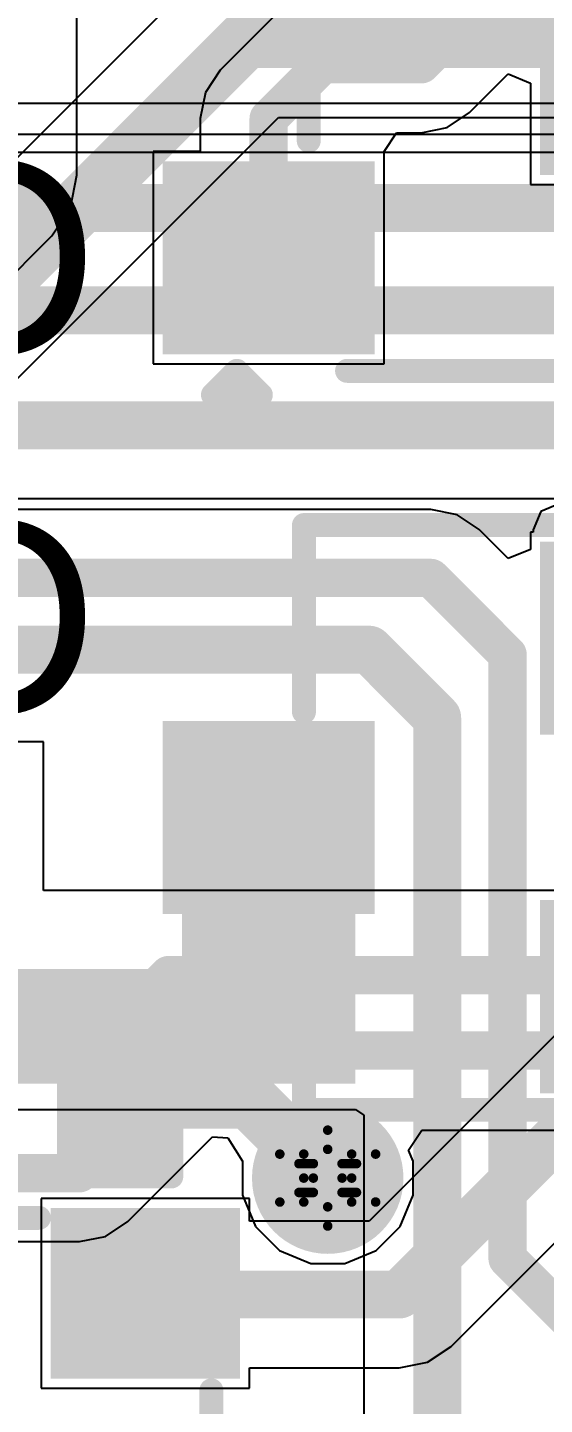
# Model space of a CAD drawing. Header units: inches. Extents: x -2.7 to 10.9, y -2.9 to 7.4.
# Drawn here: x -0.1003 to 0.0076, y 0.1018 to 0.389 of the extents above; entities that cross this region are included whole.
import ezdxf

# ---------------------------------------------------------------- set-up
doc = ezdxf.new("R2010")
doc.units = ezdxf.units.IN
doc.header["$MEASUREMENT"] = 0
for name, color, linetype in [('Board Outline', 216, 'Continuous'), ('Bottom Layer', 5, 'Continuous'), ('Bottom Overlay', 54, 'Continuous'), ('Bottom Paste', 16, 'Continuous'), ('Bottom Solder', 6, 'Continuous'), ('Drill Drawing', 1, 'Continuous'), ('Layer 2', 16, 'Continuous'), ('Layer 3', 76, 'Continuous'), ('Top Layer', 1, 'Continuous'), ('Top Overlay', 2, 'Continuous'), ('Top Paste', 8, 'Continuous'), ('Top Solder', 216, 'Continuous'), ('Via Holes', 16, 'Continuous')]:
    doc.layers.add(name, color=color, linetype=linetype)
doc.styles.add('Arial', font='', dxfattribs={"height": 0.2})
doc.styles.get('Arial').set_extended_font_data('Arial')

# ---------------------------------------------------------------- blocks, each defined once
blk = doc.blocks.new('SK6812_EC20_62')
at = {"layer": 'Top Layer'}
for points in [[(-0.04134, 0.0374), (-0.00984, 0.0374), (-0.00984, 0.00984), (-0.04134, 0.00984)], [(0.00984, 0.0374), (0.04134, 0.0374), (0.04134, 0.00984), (0.00984, 0.00984)], [(-0.04134, -0.00984), (-0.00984, -0.00984), (-0.00984, -0.0374), (-0.04134, -0.0374)], [(0.00984, -0.00984), (0.04134, -0.00984), (0.04134, -0.0374), (0.00984, -0.0374)]]:
    blk.add_hatch(color=1, dxfattribs=at).paths.add_polyline_path(points)
at = {"layer": 'Top Paste'}
for points in [[(-0.04134, 0.0374), (-0.00984, 0.0374), (-0.00984, 0.00984), (-0.04134, 0.00984)], [(0.00984, 0.0374), (0.04134, 0.0374), (0.04134, 0.00984), (0.00984, 0.00984)], [(-0.04134, -0.00984), (-0.00984, -0.00984), (-0.00984, -0.0374), (-0.04134, -0.0374)], [(0.00984, -0.00984), (0.04134, -0.00984), (0.04134, -0.0374), (0.00984, -0.0374)]]:
    blk.add_hatch(color=8, dxfattribs=at).paths.add_polyline_path(points)
at = {"layer": 'Top Solder'}
for points in [[(-0.04534, 0.0414), (-0.00584, 0.0414), (-0.00584, 0.00584), (-0.04534, 0.00584)], [(0.00584, 0.0414), (0.04534, 0.0414), (0.04534, 0.00584), (0.00584, 0.00584)], [(-0.04534, -0.00584), (-0.00584, -0.00584), (-0.00584, -0.0414), (-0.04534, -0.0414)], [(0.00584, -0.00584), (0.04534, -0.00584), (0.04534, -0.0414), (0.00584, -0.0414)]]:
    blk.add_hatch(color=216, dxfattribs=at).paths.add_polyline_path(points)
at = {"layer": 'Top Overlay'}
for points in [[(0.003, 0.03937, 0.005, 0.005, 0), (-0.00337, 0.03937, 0.005, 0.005, 0)], [(-0.03937, 0.003, 0.005, 0.005, 0), (-0.03937, -0.00337, 0.005, 0.005, 0)], [(0.03937, 0.003, 0.005, 0.005, 0), (0.03937, -0.00337, 0.005, 0.005, 0)], [(0.053, -0.019, 0.005, 0.005, 0), (0.048, -0.024, 0.005, 0.005, 0)], [(0.053, -0.019, 0.005, 0.005, 0), (0.053, -0.029, 0.005, 0.005, 0)], [(0.053, -0.029, 0.005, 0.005, 0), (0.048, -0.024, 0.005, 0.005, 0)], [(0.003, -0.03937, 0.005, 0.005, 0), (-0.00337, -0.03937, 0.005, 0.005, 0)]]:
    blk.add_lwpolyline(points, format="xyseb", dxfattribs=at)
for points in [[(-0.00462, 0.03937, 0.0025, 0.0025, 1), (-0.00212, 0.03937, 0.0025, 0.0025, 1)], [(0.00175, 0.03937, 0.0025, 0.0025, 1), (0.00425, 0.03937, 0.0025, 0.0025, 1)], [(-0.04062, 0.003, 0.0025, 0.0025, 1), (-0.03812, 0.003, 0.0025, 0.0025, 1)], [(0.03812, 0.003, 0.0025, 0.0025, 1), (0.04062, 0.003, 0.0025, 0.0025, 1)], [(-0.04062, -0.00337, 0.0025, 0.0025, 1), (-0.03812, -0.00337, 0.0025, 0.0025, 1)], [(0.03812, -0.00337, 0.0025, 0.0025, 1), (0.04062, -0.00337, 0.0025, 0.0025, 1)], [(0.05175, -0.019, 0.0025, 0.0025, 1), (0.05425, -0.019, 0.0025, 0.0025, 1)], [(0.05175, -0.019, 0.0025, 0.0025, 1), (0.05425, -0.019, 0.0025, 0.0025, 1)], [(0.04675, -0.024, 0.0025, 0.0025, 1), (0.04925, -0.024, 0.0025, 0.0025, 1)], [(0.04675, -0.024, 0.0025, 0.0025, 1), (0.04925, -0.024, 0.0025, 0.0025, 1)], [(0.05175, -0.029, 0.0025, 0.0025, 1), (0.05425, -0.029, 0.0025, 0.0025, 1)], [(0.05175, -0.029, 0.0025, 0.0025, 1), (0.05425, -0.029, 0.0025, 0.0025, 1)], [(-0.00462, -0.03937, 0.0025, 0.0025, 1), (-0.00212, -0.03937, 0.0025, 0.0025, 1)], [(0.00175, -0.03937, 0.0025, 0.0025, 1), (0.00425, -0.03937, 0.0025, 0.0025, 1)]]:
    blk.add_lwpolyline(points, format="xyseb", close=True, dxfattribs=at)
blk = doc.blocks.new('C___0402_102')
at = {"layer": 'Top Layer'}
for points in [[(-0.0275, -0.0125), (-0.0275, 0.0125), (-0.0095, 0.0125), (-0.0095, -0.0125)], [(0.0095, -0.0125), (0.0095, 0.0125), (0.0275, 0.0125), (0.0275, -0.0125)]]:
    blk.add_hatch(color=1, dxfattribs=at).paths.add_polyline_path(points)
at = {"layer": 'Top Paste'}
for points in [[(-0.0275, -0.0125), (-0.0275, 0.0125), (-0.0095, 0.0125), (-0.0095, -0.0125)], [(0.0095, -0.0125), (0.0095, 0.0125), (0.0275, 0.0125), (0.0275, -0.0125)]]:
    blk.add_hatch(color=8, dxfattribs=at).paths.add_polyline_path(points)
at = {"layer": 'Top Solder'}
for points in [[(-0.02986, -0.01486), (-0.02986, 0.01486), (-0.00714, 0.01486), (-0.00714, -0.01486)], [(0.00714, -0.01486), (0.00714, 0.01486), (0.02986, 0.01486), (0.02986, -0.01486)]]:
    blk.add_hatch(color=216, dxfattribs=at).paths.add_polyline_path(points)
at = {"layer": 'Top Overlay'}
for points in [[(-0.031, 0.016, 0.005, 0.005, 0), (-0.011, 0.016, 0.005, 0.005, 0)], [(-0.031, -0.016, 0.005, 0.005, 0), (-0.031, 0.016, 0.005, 0.005, 0)], [(0.011, 0.016, 0.005, 0.005, 0), (0.031, 0.016, 0.005, 0.005, 0)], [(0.031, -0.016, 0.005, 0.005, 0), (0.031, 0.016, 0.005, 0.005, 0)], [(-0.031, -0.016, 0.005, 0.005, 0), (-0.011, -0.016, 0.005, 0.005, 0)], [(0.011, -0.016, 0.005, 0.005, 0), (0.031, -0.016, 0.005, 0.005, 0)]]:
    blk.add_lwpolyline(points, format="xyseb", dxfattribs=at)
for points in [[(-0.03225, 0.016, 0.0025, 0.0025, 1), (-0.02975, 0.016, 0.0025, 0.0025, 1)], [(-0.03225, 0.016, 0.0025, 0.0025, 1), (-0.02975, 0.016, 0.0025, 0.0025, 1)], [(-0.01225, 0.016, 0.0025, 0.0025, 1), (-0.00975, 0.016, 0.0025, 0.0025, 1)], [(0.00975, 0.016, 0.0025, 0.0025, 1), (0.01225, 0.016, 0.0025, 0.0025, 1)], [(0.02975, 0.016, 0.0025, 0.0025, 1), (0.03225, 0.016, 0.0025, 0.0025, 1)], [(0.02975, 0.016, 0.0025, 0.0025, 1), (0.03225, 0.016, 0.0025, 0.0025, 1)], [(-0.03225, -0.016, 0.0025, 0.0025, 1), (-0.02975, -0.016, 0.0025, 0.0025, 1)], [(-0.03225, -0.016, 0.0025, 0.0025, 1), (-0.02975, -0.016, 0.0025, 0.0025, 1)], [(-0.01225, -0.016, 0.0025, 0.0025, 1), (-0.00975, -0.016, 0.0025, 0.0025, 1)], [(0.00975, -0.016, 0.0025, 0.0025, 1), (0.01225, -0.016, 0.0025, 0.0025, 1)], [(0.02975, -0.016, 0.0025, 0.0025, 1), (0.03225, -0.016, 0.0025, 0.0025, 1)], [(0.02975, -0.016, 0.0025, 0.0025, 1), (0.03225, -0.016, 0.0025, 0.0025, 1)]]:
    blk.add_lwpolyline(points, format="xyseb", close=True, dxfattribs=at)
blk = doc.blocks.new('SOT_23_B_214')
at = {"layer": 'Bottom Layer'}
for points in [[(-0.05354, 0.05748), (-0.02126, 0.05748), (-0.02126, 0.02126), (-0.05354, 0.02126)], [(0.02126, 0.05748), (0.05354, 0.05748), (0.05354, 0.02126), (0.02126, 0.02126)], [(-0.01614, -0.02126), (0.01614, -0.02126), (0.01614, -0.05748), (-0.01614, -0.05748)]]:
    blk.add_hatch(color=5, dxfattribs=at).paths.add_polyline_path(points)
at = {"layer": 'Bottom Paste'}
for points in [[(-0.05354, 0.05748), (-0.02126, 0.05748), (-0.02126, 0.02126), (-0.05354, 0.02126)], [(0.02126, 0.05748), (0.05354, 0.05748), (0.05354, 0.02126), (0.02126, 0.02126)], [(-0.01614, -0.02126), (0.01614, -0.02126), (0.01614, -0.05748), (-0.01614, -0.05748)]]:
    blk.add_hatch(color=16, dxfattribs=at).paths.add_polyline_path(points)
at = {"layer": 'Bottom Solder'}
for points in [[(-0.05754, 0.06148), (-0.01726, 0.06148), (-0.01726, 0.01726), (-0.05754, 0.01726)], [(0.01726, 0.06148), (0.05754, 0.06148), (0.05754, 0.01726), (0.01726, 0.01726)], [(-0.02014, -0.01726), (0.02014, -0.01726), (0.02014, -0.06148), (-0.02014, -0.06148)]]:
    blk.add_hatch(color=6, dxfattribs=at).paths.add_polyline_path(points)
at = {"layer": 'Bottom Overlay'}
for points in [[(-0.066, 0.051, 0.005, 0.005, 0), (-0.066, 0.041, 0.005, 0.005, 0)], [(-0.066, 0.051, 0.005, 0.005, 0), (-0.061, 0.046, 0.005, 0.005, 0)], [(-0.061, 0.046, 0.005, 0.005, 0), (-0.066, 0.041, 0.005, 0.005, 0)], [(-0.013, 0.031, 0.005, 0.005, 0), (0.013, 0.031, 0.005, 0.005, 0)], [(-0.061, 0.023, 0.005, 0.005, 0), (-0.061, -0.032, 0.005, 0.005, 0)], [(0.061, 0.023, 0.005, 0.005, 0), (0.061, -0.032, 0.005, 0.005, 0)], [(-0.061, -0.032, 0.005, 0.005, 0), (-0.022, -0.032, 0.005, 0.005, 0)], [(0.022, -0.032, 0.005, 0.005, 0), (0.061, -0.032, 0.005, 0.005, 0)]]:
    blk.add_lwpolyline(points, format="xyseb", dxfattribs=at)
for points in [[(-0.06725, 0.051, 0.0025, 0.0025, 1), (-0.06475, 0.051, 0.0025, 0.0025, 1)], [(-0.06725, 0.051, 0.0025, 0.0025, 1), (-0.06475, 0.051, 0.0025, 0.0025, 1)], [(-0.06225, 0.046, 0.0025, 0.0025, 1), (-0.05975, 0.046, 0.0025, 0.0025, 1)], [(-0.06225, 0.046, 0.0025, 0.0025, 1), (-0.05975, 0.046, 0.0025, 0.0025, 1)], [(-0.06725, 0.041, 0.0025, 0.0025, 1), (-0.06475, 0.041, 0.0025, 0.0025, 1)], [(-0.06725, 0.041, 0.0025, 0.0025, 1), (-0.06475, 0.041, 0.0025, 0.0025, 1)], [(-0.01425, 0.031, 0.0025, 0.0025, 1), (-0.01175, 0.031, 0.0025, 0.0025, 1)], [(0.01175, 0.031, 0.0025, 0.0025, 1), (0.01425, 0.031, 0.0025, 0.0025, 1)], [(-0.06225, 0.023, 0.0025, 0.0025, 1), (-0.05975, 0.023, 0.0025, 0.0025, 1)], [(0.05975, 0.023, 0.0025, 0.0025, 1), (0.06225, 0.023, 0.0025, 0.0025, 1)], [(-0.06225, -0.032, 0.0025, 0.0025, 1), (-0.05975, -0.032, 0.0025, 0.0025, 1)], [(-0.06225, -0.032, 0.0025, 0.0025, 1), (-0.05975, -0.032, 0.0025, 0.0025, 1)], [(-0.02325, -0.032, 0.0025, 0.0025, 1), (-0.02075, -0.032, 0.0025, 0.0025, 1)], [(0.02075, -0.032, 0.0025, 0.0025, 1), (0.02325, -0.032, 0.0025, 0.0025, 1)], [(0.05975, -0.032, 0.0025, 0.0025, 1), (0.06225, -0.032, 0.0025, 0.0025, 1)], [(0.05975, -0.032, 0.0025, 0.0025, 1), (0.06225, -0.032, 0.0025, 0.0025, 1)]]:
    blk.add_lwpolyline(points, format="xyseb", close=True, dxfattribs=at)
blk = doc.blocks.new('S___23_B_215')
at = {"layer": 'Bottom Layer'}
for points in [[(-0.05354, 0.05748), (-0.02126, 0.05748), (-0.02126, 0.02126), (-0.05354, 0.02126)], [(0.02126, 0.05748), (0.05354, 0.05748), (0.05354, 0.02126), (0.02126, 0.02126)], [(-0.01614, -0.02126), (0.01614, -0.02126), (0.01614, -0.05748), (-0.01614, -0.05748)]]:
    blk.add_hatch(color=5, dxfattribs=at).paths.add_polyline_path(points)
at = {"layer": 'Bottom Paste'}
for points in [[(-0.05354, 0.05748), (-0.02126, 0.05748), (-0.02126, 0.02126), (-0.05354, 0.02126)], [(0.02126, 0.05748), (0.05354, 0.05748), (0.05354, 0.02126), (0.02126, 0.02126)], [(-0.01614, -0.02126), (0.01614, -0.02126), (0.01614, -0.05748), (-0.01614, -0.05748)]]:
    blk.add_hatch(color=16, dxfattribs=at).paths.add_polyline_path(points)
at = {"layer": 'Bottom Solder'}
for points in [[(-0.05754, 0.06148), (-0.01726, 0.06148), (-0.01726, 0.01726), (-0.05754, 0.01726)], [(0.01726, 0.06148), (0.05754, 0.06148), (0.05754, 0.01726), (0.01726, 0.01726)], [(-0.02014, -0.01726), (0.02014, -0.01726), (0.02014, -0.06148), (-0.02014, -0.06148)]]:
    blk.add_hatch(color=6, dxfattribs=at).paths.add_polyline_path(points)
at = {"layer": 'Bottom Overlay'}
for points in [[(-0.066, 0.041, 0.005, 0.005, 0), (-0.066, 0.051, 0.005, 0.005, 0)], [(-0.061, 0.046, 0.005, 0.005, 0), (-0.066, 0.051, 0.005, 0.005, 0)], [(-0.066, 0.041, 0.005, 0.005, 0), (-0.061, 0.046, 0.005, 0.005, 0)], [(0.013, 0.031, 0.005, 0.005, 0), (-0.013, 0.031, 0.005, 0.005, 0)], [(-0.061, -0.032, 0.005, 0.005, 0), (-0.061, 0.023, 0.005, 0.005, 0)], [(0.061, -0.032, 0.005, 0.005, 0), (0.061, 0.023, 0.005, 0.005, 0)], [(-0.022, -0.032, 0.005, 0.005, 0), (-0.061, -0.032, 0.005, 0.005, 0)], [(0.061, -0.032, 0.005, 0.005, 0), (0.022, -0.032, 0.005, 0.005, 0)]]:
    blk.add_lwpolyline(points, format="xyseb", dxfattribs=at)
for points in [[(-0.06725, 0.051, 0.0025, 0.0025, 1), (-0.06475, 0.051, 0.0025, 0.0025, 1)], [(-0.06725, 0.051, 0.0025, 0.0025, 1), (-0.06475, 0.051, 0.0025, 0.0025, 1)], [(-0.06225, 0.046, 0.0025, 0.0025, 1), (-0.05975, 0.046, 0.0025, 0.0025, 1)], [(-0.06225, 0.046, 0.0025, 0.0025, 1), (-0.05975, 0.046, 0.0025, 0.0025, 1)], [(-0.06725, 0.041, 0.0025, 0.0025, 1), (-0.06475, 0.041, 0.0025, 0.0025, 1)], [(-0.06725, 0.041, 0.0025, 0.0025, 1), (-0.06475, 0.041, 0.0025, 0.0025, 1)], [(-0.01425, 0.031, 0.0025, 0.0025, 1), (-0.01175, 0.031, 0.0025, 0.0025, 1)], [(0.01175, 0.031, 0.0025, 0.0025, 1), (0.01425, 0.031, 0.0025, 0.0025, 1)], [(-0.06225, 0.023, 0.0025, 0.0025, 1), (-0.05975, 0.023, 0.0025, 0.0025, 1)], [(0.05975, 0.023, 0.0025, 0.0025, 1), (0.06225, 0.023, 0.0025, 0.0025, 1)], [(-0.06225, -0.032, 0.0025, 0.0025, 1), (-0.05975, -0.032, 0.0025, 0.0025, 1)], [(-0.06225, -0.032, 0.0025, 0.0025, 1), (-0.05975, -0.032, 0.0025, 0.0025, 1)], [(-0.02325, -0.032, 0.0025, 0.0025, 1), (-0.02075, -0.032, 0.0025, 0.0025, 1)], [(0.02075, -0.032, 0.0025, 0.0025, 1), (0.02325, -0.032, 0.0025, 0.0025, 1)], [(0.05975, -0.032, 0.0025, 0.0025, 1), (0.06225, -0.032, 0.0025, 0.0025, 1)], [(0.05975, -0.032, 0.0025, 0.0025, 1), (0.06225, -0.032, 0.0025, 0.0025, 1)]]:
    blk.add_lwpolyline(points, format="xyseb", close=True, dxfattribs=at)

msp = doc.modelspace()

# ---------------------------------------------------------------- hatches: boundary and pattern name
at = {"layer": 'Bottom Layer'}
for points in [[(-0.06811, 0.1743), (-0.03189, 0.1743), (-0.03189, 0.24037), (-0.06811, 0.24037)], [(-0.16747, 0.16871), (-0.03189, 0.16871), (-0.03189, 0.19262), (-0.16747, 0.19262)]]:
    msp.add_hatch(color=5, dxfattribs=at).paths.add_polyline_path(points)
h = msp.add_hatch(color=5, dxfattribs=at)
edge = h.paths.add_edge_path()
edge.add_arc((-0.03767, 0.14899), 0.01181, 0, 360)
at = {"layer": 'Bottom Solder'}
h = msp.add_hatch(color=6, dxfattribs=at)
edge = h.paths.add_edge_path()
edge.add_arc((-0.03767, 0.14899), 0.01581, 0, 360)
at = {"layer": 'Layer 2'}
h = msp.add_hatch(color=16, dxfattribs=at)
edge = h.paths.add_edge_path()
edge.add_arc((-0.03767, 0.14899), 0.01181, 0, 360)
at = {"layer": 'Layer 3'}
h = msp.add_hatch(color=76, dxfattribs=at)
edge = h.paths.add_edge_path()
edge.add_arc((-0.03767, 0.14899), 0.01181, 0, 360)
at = {"layer": 'Top Layer'}
h = msp.add_hatch(color=1, dxfattribs=at)
edge = h.paths.add_edge_path()
edge.add_arc((-0.03767, 0.14899), 0.01181, 0, 360)
at = {"layer": 'Top Solder'}
h = msp.add_hatch(color=216, dxfattribs=at)
edge = h.paths.add_edge_path()
edge.add_arc((-0.03767, 0.14899), 0.01581, 0, 360)
at = {"layer": 'Via Holes'}
h = msp.add_hatch(color=7, dxfattribs=at)
edge = h.paths.add_edge_path()
edge.add_arc((-0.03767, 0.14899), 0.00591, 0, 360)

# ---------------------------------------------------------------- linework, layer by layer
at = {"layer": 'Board Outline'}
msp.add_lwpolyline([(-2.49969, 1.37795, 0.005, 0.005, -0.740599), (2.8433, 0.25075, 0.005, 0.005, 0)], format="xyseb", dxfattribs=at)
at = {"layer": 'Bottom Layer'}
for p, q in [((-0.09001, 0.35821), (-0.09001, 0.41598)), ((-0.04877, 0.39145), (-0.06009, 0.38012)), ((-0.06009, 0.38012), (-0.06319, 0.37549)), ((-0.00808, 0.37127), (0.00001, 0.37935)), ((0.00001, 0.37935), (0.00463, 0.37744)), ((0.00463, 0.37744), (0.00463, 0.35626)), ((-0.06319, 0.37549), (-0.06427, 0.37003)), ((-0.01271, 0.36817), (-0.00808, 0.37127)), ((-0.06427, 0.37003), (-0.06427, 0.37003)), ((-0.06427, 0.37003), (-0.06427, 0.36314)), ((-0.01817, 0.36708), (-0.01271, 0.36817)), ((-0.02589, 0.36314), (-0.02334, 0.36708)), ((-0.02334, 0.36708), (-0.01817, 0.36708)), ((-0.01817, 0.36708), (-0.01817, 0.36708)), ((-0.06427, 0.36314), (-0.07411, 0.36314)), ((-0.07411, 0.36314), (-0.07411, 0.31886)), ((-0.02589, 0.31886), (-0.02589, 0.36314)), ((-0.09137, 0.35138), (-0.09001, 0.35821)), ((0.00463, 0.35626), (0.05285, 0.35626)), ((-0.09524, 0.34559), (-0.09137, 0.35138)), ((-0.12829, 0.31254), (-0.09524, 0.34559)), ((-0.09524, 0.34559), (-0.09524, 0.34559)), ((-0.07411, 0.31886), (-0.02589, 0.31886)), ((-0.01613, 0.28846), (-0.18711, 0.28846)), ((-0.01066, 0.28738), (-0.01613, 0.28846)), ((-0.01613, 0.28846), (-0.01613, 0.28846)), ((-0.00603, 0.28428), (-0.01066, 0.28738)), ((0.0068, 0.28806), (0.00522, 0.28423)), ((0.01063, 0.28964), (0.0068, 0.28806)), ((0.00001, 0.27824), (-0.00603, 0.28428)), ((0.00522, 0.28377), (0.00463, 0.28377)), ((0.00463, 0.28377), (0.00463, 0.28015)), ((0.00522, 0.28423), (0.00522, 0.28377)), ((0.00463, 0.28015), (0.00001, 0.27824)), ((-0.11894, 0.16329), (-0.03189, 0.16329)), ((-0.03189, 0.16329), (-0.0301, 0.1621)), ((-0.0301, 0.1621), (-0.0301, 0.09645))]:
    msp.add_line(p, q, dxfattribs=at)
for points in [[(-0.01817, 0.38136, 0.008, 0.008, 0), (0.02, 0.41953, 0.008, 0.008, 0)], [(-0.05, 0.37003, 0.008, 0.008, 0), (-0.03867, 0.38136, 0.008, 0.008, 0)], [(-0.03867, 0.38136, 0.008, 0.008, 0), (-0.01817, 0.38136, 0.008, 0.008, 0)], [(-0.05, 0.341, 0.008, 0.008, 0), (-0.05, 0.37003, 0.008, 0.008, 0)], [(-0.18711, 0.27419, 0.008, 0.008, 0), (-0.01613, 0.27419, 0.008, 0.008, 0)], [(-0.01613, 0.27419, 0.008, 0.008, 0), (-0.00012, 0.25818, 0.008, 0.008, 0)], [(-0.10575, 0.25922, 0.01, 0.01, 0), (-0.02899, 0.25922, 0.01, 0.01, 0)], [(-0.02899, 0.25922, 0.01, 0.01, 0), (-0.01481, 0.24503, 0.01, 0.01, 0)], [(-0.00012, 0.13219, 0.008, 0.008, 0), (-0.00012, 0.25818, 0.008, 0.008, 0)], [(-0.01481, 0.09645, 0.01, 0.01, 0), (-0.01481, 0.24503, 0.01, 0.01, 0)], [(-0.00012, 0.13219, 0.008, 0.008, 0), (0.01236, 0.11971, 0.008, 0.008, 0)]]:
    msp.add_lwpolyline(points, format="xyseb", dxfattribs=at)
for points in [[(-0.04067, 0.38136, 0.004, 0.004, 1), (-0.03667, 0.38136, 0.004, 0.004, 1)], [(-0.04067, 0.38136, 0.004, 0.004, 1), (-0.03667, 0.38136, 0.004, 0.004, 1)], [(-0.02017, 0.38136, 0.004, 0.004, 1), (-0.01617, 0.38136, 0.004, 0.004, 1)], [(-0.02017, 0.38136, 0.004, 0.004, 1), (-0.01617, 0.38136, 0.004, 0.004, 1)], [(-0.052, 0.37003, 0.004, 0.004, 1), (-0.048, 0.37003, 0.004, 0.004, 1)], [(-0.052, 0.37003, 0.004, 0.004, 1), (-0.048, 0.37003, 0.004, 0.004, 1)], [(-0.052, 0.341, 0.004, 0.004, 1), (-0.048, 0.341, 0.004, 0.004, 1)], [(-0.01813, 0.27419, 0.004, 0.004, 1), (-0.01413, 0.27419, 0.004, 0.004, 1)], [(-0.01813, 0.27419, 0.004, 0.004, 1), (-0.01413, 0.27419, 0.004, 0.004, 1)], [(-0.03149, 0.25922, 0.005, 0.005, 1), (-0.02649, 0.25922, 0.005, 0.005, 1)], [(-0.03149, 0.25922, 0.005, 0.005, 1), (-0.02649, 0.25922, 0.005, 0.005, 1)], [(-0.00212, 0.25818, 0.004, 0.004, 1), (0.00188, 0.25818, 0.004, 0.004, 1)], [(-0.00212, 0.25818, 0.004, 0.004, 1), (0.00188, 0.25818, 0.004, 0.004, 1)], [(-0.01731, 0.24503, 0.005, 0.005, 1), (-0.01231, 0.24503, 0.005, 0.005, 1)], [(-0.01731, 0.24503, 0.005, 0.005, 1), (-0.01231, 0.24503, 0.005, 0.005, 1)], [(-0.00212, 0.13219, 0.004, 0.004, 1), (0.00188, 0.13219, 0.004, 0.004, 1)], [(-0.00212, 0.13219, 0.004, 0.004, 1), (0.00188, 0.13219, 0.004, 0.004, 1)]]:
    msp.add_lwpolyline(points, format="xyseb", close=True, dxfattribs=at)
at = {"layer": 'Drill Drawing'}
for points in [[(-0.04267, 0.15399, 0.002, 0.002, 0), (-0.03767, 0.15899, 0.002, 0.002, 0)], [(-0.03767, 0.15899, 0.002, 0.002, 0), (-0.03267, 0.15399, 0.002, 0.002, 0)], [(-0.04067, 0.15199, 0.002, 0.002, 0), (-0.03767, 0.15499, 0.002, 0.002, 0)], [(-0.03767, 0.15499, 0.002, 0.002, 0), (-0.03467, 0.15199, 0.002, 0.002, 0)], [(-0.04767, 0.15399, 0.002, 0.002, 0), (-0.04267, 0.14899, 0.002, 0.002, 0)], [(-0.04767, 0.15399, 0.002, 0.002, 0), (-0.04267, 0.15399, 0.002, 0.002, 0)], [(-0.04367, 0.15199, 0.002, 0.002, 0), (-0.04067, 0.14899, 0.002, 0.002, 0)], [(-0.04367, 0.15199, 0.002, 0.002, 0), (-0.04067, 0.15199, 0.002, 0.002, 0)], [(-0.03467, 0.15199, 0.002, 0.002, 0), (-0.03167, 0.15199, 0.002, 0.002, 0)], [(-0.03467, 0.14899, 0.002, 0.002, 0), (-0.03167, 0.15199, 0.002, 0.002, 0)], [(-0.03267, 0.15399, 0.002, 0.002, 0), (-0.02767, 0.15399, 0.002, 0.002, 0)], [(-0.03267, 0.14899, 0.002, 0.002, 0), (-0.02767, 0.15399, 0.002, 0.002, 0)], [(-0.04767, 0.14399, 0.002, 0.002, 0), (-0.04267, 0.14899, 0.002, 0.002, 0)], [(-0.04367, 0.14599, 0.002, 0.002, 0), (-0.04067, 0.14899, 0.002, 0.002, 0)], [(-0.03467, 0.14899, 0.002, 0.002, 0), (-0.03167, 0.14599, 0.002, 0.002, 0)], [(-0.03267, 0.14899, 0.002, 0.002, 0), (-0.02767, 0.14399, 0.002, 0.002, 0)], [(-0.04367, 0.14599, 0.002, 0.002, 0), (-0.04067, 0.14599, 0.002, 0.002, 0)], [(-0.04067, 0.14599, 0.002, 0.002, 0), (-0.03767, 0.14299, 0.002, 0.002, 0)], [(-0.03767, 0.14299, 0.002, 0.002, 0), (-0.03467, 0.14599, 0.002, 0.002, 0)], [(-0.03467, 0.14599, 0.002, 0.002, 0), (-0.03167, 0.14599, 0.002, 0.002, 0)], [(-0.04767, 0.14399, 0.002, 0.002, 0), (-0.04267, 0.14399, 0.002, 0.002, 0)], [(-0.04267, 0.14399, 0.002, 0.002, 0), (-0.03767, 0.13899, 0.002, 0.002, 0)], [(-0.03767, 0.13899, 0.002, 0.002, 0), (-0.03267, 0.14399, 0.002, 0.002, 0)], [(-0.03267, 0.14399, 0.002, 0.002, 0), (-0.02767, 0.14399, 0.002, 0.002, 0)]]:
    msp.add_lwpolyline(points, format="xyseb", dxfattribs=at)
for points in [[(-0.03817, 0.15899, 0.001, 0.001, 1), (-0.03717, 0.15899, 0.001, 0.001, 1)], [(-0.03817, 0.15899, 0.001, 0.001, 1), (-0.03717, 0.15899, 0.001, 0.001, 1)], [(-0.03817, 0.15499, 0.001, 0.001, 1), (-0.03717, 0.15499, 0.001, 0.001, 1)], [(-0.03817, 0.15499, 0.001, 0.001, 1), (-0.03717, 0.15499, 0.001, 0.001, 1)], [(-0.04817, 0.15399, 0.001, 0.001, 1), (-0.04717, 0.15399, 0.001, 0.001, 1)], [(-0.04817, 0.15399, 0.001, 0.001, 1), (-0.04717, 0.15399, 0.001, 0.001, 1)], [(-0.04417, 0.15199, 0.001, 0.001, 1), (-0.04317, 0.15199, 0.001, 0.001, 1)], [(-0.04417, 0.15199, 0.001, 0.001, 1), (-0.04317, 0.15199, 0.001, 0.001, 1)], [(-0.04317, 0.15399, 0.001, 0.001, 1), (-0.04217, 0.15399, 0.001, 0.001, 1)], [(-0.04317, 0.15399, 0.001, 0.001, 1), (-0.04217, 0.15399, 0.001, 0.001, 1)], [(-0.04117, 0.15199, 0.001, 0.001, 1), (-0.04017, 0.15199, 0.001, 0.001, 1)], [(-0.04117, 0.15199, 0.001, 0.001, 1), (-0.04017, 0.15199, 0.001, 0.001, 1)], [(-0.03517, 0.15199, 0.001, 0.001, 1), (-0.03417, 0.15199, 0.001, 0.001, 1)], [(-0.03517, 0.15199, 0.001, 0.001, 1), (-0.03417, 0.15199, 0.001, 0.001, 1)], [(-0.03317, 0.15399, 0.001, 0.001, 1), (-0.03217, 0.15399, 0.001, 0.001, 1)], [(-0.03317, 0.15399, 0.001, 0.001, 1), (-0.03217, 0.15399, 0.001, 0.001, 1)], [(-0.03217, 0.15199, 0.001, 0.001, 1), (-0.03117, 0.15199, 0.001, 0.001, 1)], [(-0.03217, 0.15199, 0.001, 0.001, 1), (-0.03117, 0.15199, 0.001, 0.001, 1)], [(-0.02817, 0.15399, 0.001, 0.001, 1), (-0.02717, 0.15399, 0.001, 0.001, 1)], [(-0.02817, 0.15399, 0.001, 0.001, 1), (-0.02717, 0.15399, 0.001, 0.001, 1)], [(-0.04317, 0.14899, 0.001, 0.001, 1), (-0.04217, 0.14899, 0.001, 0.001, 1)], [(-0.04317, 0.14899, 0.001, 0.001, 1), (-0.04217, 0.14899, 0.001, 0.001, 1)], [(-0.04117, 0.14899, 0.001, 0.001, 1), (-0.04017, 0.14899, 0.001, 0.001, 1)], [(-0.04117, 0.14899, 0.001, 0.001, 1), (-0.04017, 0.14899, 0.001, 0.001, 1)], [(-0.03517, 0.14899, 0.001, 0.001, 1), (-0.03417, 0.14899, 0.001, 0.001, 1)], [(-0.03517, 0.14899, 0.001, 0.001, 1), (-0.03417, 0.14899, 0.001, 0.001, 1)], [(-0.03317, 0.14899, 0.001, 0.001, 1), (-0.03217, 0.14899, 0.001, 0.001, 1)], [(-0.03317, 0.14899, 0.001, 0.001, 1), (-0.03217, 0.14899, 0.001, 0.001, 1)], [(-0.04417, 0.14599, 0.001, 0.001, 1), (-0.04317, 0.14599, 0.001, 0.001, 1)], [(-0.04417, 0.14599, 0.001, 0.001, 1), (-0.04317, 0.14599, 0.001, 0.001, 1)], [(-0.04117, 0.14599, 0.001, 0.001, 1), (-0.04017, 0.14599, 0.001, 0.001, 1)], [(-0.04117, 0.14599, 0.001, 0.001, 1), (-0.04017, 0.14599, 0.001, 0.001, 1)], [(-0.03517, 0.14599, 0.001, 0.001, 1), (-0.03417, 0.14599, 0.001, 0.001, 1)], [(-0.03517, 0.14599, 0.001, 0.001, 1), (-0.03417, 0.14599, 0.001, 0.001, 1)], [(-0.03217, 0.14599, 0.001, 0.001, 1), (-0.03117, 0.14599, 0.001, 0.001, 1)], [(-0.03217, 0.14599, 0.001, 0.001, 1), (-0.03117, 0.14599, 0.001, 0.001, 1)], [(-0.04817, 0.14399, 0.001, 0.001, 1), (-0.04717, 0.14399, 0.001, 0.001, 1)], [(-0.04817, 0.14399, 0.001, 0.001, 1), (-0.04717, 0.14399, 0.001, 0.001, 1)], [(-0.04317, 0.14399, 0.001, 0.001, 1), (-0.04217, 0.14399, 0.001, 0.001, 1)], [(-0.04317, 0.14399, 0.001, 0.001, 1), (-0.04217, 0.14399, 0.001, 0.001, 1)], [(-0.03817, 0.14299, 0.001, 0.001, 1), (-0.03717, 0.14299, 0.001, 0.001, 1)], [(-0.03817, 0.14299, 0.001, 0.001, 1), (-0.03717, 0.14299, 0.001, 0.001, 1)], [(-0.03317, 0.14399, 0.001, 0.001, 1), (-0.03217, 0.14399, 0.001, 0.001, 1)], [(-0.03317, 0.14399, 0.001, 0.001, 1), (-0.03217, 0.14399, 0.001, 0.001, 1)], [(-0.02817, 0.14399, 0.001, 0.001, 1), (-0.02717, 0.14399, 0.001, 0.001, 1)], [(-0.02817, 0.14399, 0.001, 0.001, 1), (-0.02717, 0.14399, 0.001, 0.001, 1)], [(-0.03817, 0.13899, 0.001, 0.001, 1), (-0.03717, 0.13899, 0.001, 0.001, 1)], [(-0.03817, 0.13899, 0.001, 0.001, 1), (-0.03717, 0.13899, 0.001, 0.001, 1)]]:
    msp.add_lwpolyline(points, format="xyseb", close=True, dxfattribs=at)
at = {"layer": 'Layer 2'}
for p, q in [((-0.06626, 0.39812), (-0.15786, 0.30652)), ((-0.13001, 0.28823), (-0.04797, 0.37027)), ((-0.04797, 0.37027), (0.36136, 0.37027))]:
    msp.add_line(p, q, dxfattribs=at)
for points in [[(-0.14632, 0.29499, 0.012, 0.012, 0), (-0.05473, 0.38658, 0.012, 0.012, 0)], [(-0.05473, 0.38658, 0.012, 0.012, 0), (0.3919, 0.38658, 0.012, 0.012, 0)]]:
    msp.add_lwpolyline(points, format="xyseb", dxfattribs=at)
msp.add_lwpolyline([(-0.05773, 0.38658, 0.006, 0.006, 1), (-0.05173, 0.38658, 0.006, 0.006, 1)], format="xyseb", close=True, dxfattribs=at)
msp.add_lwpolyline([(-0.05773, 0.38658, 0.006, 0.006, 1), (-0.05173, 0.38658, 0.006, 0.006, 1)], format="xyseb", close=True, dxfattribs=at)
at = {"layer": 'Layer 3'}
for p, q in [((0.36412, 0.3732), (-0.18478, 0.3732)), ((-0.18478, 0.363), (0.36412, 0.363)), ((-0.097, 0.24), (-0.143, 0.24)), ((-0.097, 0.209), (-0.097, 0.24)), ((0.3121, 0.209), (-0.097, 0.209)), ((-0.02082, 0.15484), (-0.01804, 0.159)), ((-0.01804, 0.159), (0.01755, 0.159)), ((-0.07943, 0.13991), (-0.06173, 0.1576)), ((-0.06173, 0.1576), (-0.05853, 0.15736)), ((-0.05853, 0.15736), (-0.05548, 0.15253)), ((-0.05548, 0.15253), (-0.05548, 0.14544)), ((-0.01986, 0.15253), (-0.02082, 0.15484)), ((-0.01986, 0.14544), (-0.01986, 0.15253)), ((-0.05548, 0.14544), (-0.05277, 0.1389)), ((-0.02257, 0.1389), (-0.01986, 0.14544)), ((-0.08406, 0.13681), (-0.07943, 0.13991)), ((-0.05277, 0.1389), (-0.04776, 0.13389)), ((-0.02758, 0.13389), (-0.02257, 0.1389)), ((-0.21371, 0.13573), (-0.08952, 0.13573)), ((-0.08952, 0.13573), (-0.08406, 0.13681)), ((-0.08952, 0.13573), (-0.08952, 0.13573)), ((-0.04776, 0.13389), (-0.04121, 0.13117)), ((-0.03413, 0.13117), (-0.02758, 0.13389)), ((-0.04121, 0.13117), (-0.03413, 0.13117))]:
    msp.add_line(p, q, dxfattribs=at)
for points in [[(-0.08593, 0.17626, 0.008, 0.008, 0), (-0.07084, 0.19135, 0.008, 0.008, 0)], [(-0.07084, 0.19135, 0.008, 0.008, 0), (0.50847, 0.19135, 0.008, 0.008, 0)], [(-0.27466, 0.17626, 0.008, 0.008, 0), (-0.08593, 0.17626, 0.008, 0.008, 0)], [(-0.08952, 0.15, 0.008, 0.008, 0), (-0.06389, 0.17563, 0.008, 0.008, 0)], [(-0.06389, 0.17563, 0.008, 0.008, 0), (0.50237, 0.17563, 0.008, 0.008, 0)], [(-0.30019, 0.15, 0.008, 0.008, 0), (-0.08952, 0.15, 0.008, 0.008, 0)]]:
    msp.add_lwpolyline(points, format="xyseb", dxfattribs=at)
for points in [[(-0.07284, 0.19135, 0.004, 0.004, 1), (-0.06884, 0.19135, 0.004, 0.004, 1)], [(-0.07284, 0.19135, 0.004, 0.004, 1), (-0.06884, 0.19135, 0.004, 0.004, 1)], [(-0.08793, 0.17626, 0.004, 0.004, 1), (-0.08393, 0.17626, 0.004, 0.004, 1)], [(-0.08793, 0.17626, 0.004, 0.004, 1), (-0.08393, 0.17626, 0.004, 0.004, 1)], [(-0.06589, 0.17563, 0.004, 0.004, 1), (-0.06189, 0.17563, 0.004, 0.004, 1)], [(-0.06589, 0.17563, 0.004, 0.004, 1), (-0.06189, 0.17563, 0.004, 0.004, 1)], [(-0.09152, 0.15, 0.004, 0.004, 1), (-0.08752, 0.15, 0.004, 0.004, 1)], [(-0.09152, 0.15, 0.004, 0.004, 1), (-0.08752, 0.15, 0.004, 0.004, 1)]]:
    msp.add_lwpolyline(points, format="xyseb", close=True, dxfattribs=at)
at = {"layer": 'Top Layer'}
for p, q in [((0.22107, 0.3667), (-0.11719, 0.3667)), ((-0.16042, 0.29074), (0.18506, 0.29074)), ((0.03312, 0.20216), (-0.02905, 0.13999)), ((-0.0119, 0.11388), (0.05027, 0.17605)), ((-0.05398, 0.14472), (-0.09748, 0.14472)), ((-0.09748, 0.14472), (-0.09748, 0.10516)), ((-0.05398, 0.13999), (-0.05398, 0.14472)), ((-0.02905, 0.13999), (-0.05398, 0.13999)), ((-0.01687, 0.11057), (-0.0119, 0.11388)), ((-0.05398, 0.10516), (-0.05398, 0.10941)), ((-0.05398, 0.10941), (-0.02272, 0.10941)), ((-0.02272, 0.10941), (-0.01687, 0.11057)), ((-0.09748, 0.10516), (-0.05398, 0.10516))]:
    msp.add_line(p, q, dxfattribs=at)
for points in [[(-0.12352, 0.3514, 0.01, 0.01, 0), (0.2274, 0.3514, 0.01, 0.01, 0)], [(-0.16675, 0.33, 0.01, 0.01, 0), (0.21486, 0.33, 0.01, 0.01, 0)], [(-0.16675, 0.30604, 0.01, 0.01, 0), (0.19139, 0.30604, 0.01, 0.01, 0)], [(-0.02272, 0.1247, 0.01, 0.01, 0), (0.04393, 0.19135, 0.01, 0.01, 0)], [(-0.08282, 0.16532, 0.012, 0.012, 0), (-0.05401, 0.16532, 0.012, 0.012, 0)], [(-0.05401, 0.16532, 0.012, 0.012, 0), (-0.03767, 0.14899, 0.012, 0.012, 0)], [(-0.07573, 0.12494, 0.01, 0.01, 0), (-0.07549, 0.1247, 0.01, 0.01, 0)], [(-0.07549, 0.1247, 0.01, 0.01, 0), (-0.02272, 0.1247, 0.01, 0.01, 0)]]:
    msp.add_lwpolyline(points, format="xyseb", dxfattribs=at)
for points in [[(-0.08582, 0.16532, 0.006, 0.006, 1), (-0.07982, 0.16532, 0.006, 0.006, 1)], [(-0.05701, 0.16532, 0.006, 0.006, 1), (-0.05101, 0.16532, 0.006, 0.006, 1)], [(-0.05701, 0.16532, 0.006, 0.006, 1), (-0.05101, 0.16532, 0.006, 0.006, 1)], [(-0.04067, 0.14899, 0.006, 0.006, 1), (-0.03467, 0.14899, 0.006, 0.006, 1)], [(-0.07823, 0.12494, 0.005, 0.005, 1), (-0.07323, 0.12494, 0.005, 0.005, 1)], [(-0.07799, 0.1247, 0.005, 0.005, 1), (-0.07299, 0.1247, 0.005, 0.005, 1)], [(-0.07799, 0.1247, 0.005, 0.005, 1), (-0.07299, 0.1247, 0.005, 0.005, 1)], [(-0.02522, 0.1247, 0.005, 0.005, 1), (-0.02022, 0.1247, 0.005, 0.005, 1)], [(-0.02522, 0.1247, 0.005, 0.005, 1), (-0.02022, 0.1247, 0.005, 0.005, 1)]]:
    msp.add_lwpolyline(points, format="xyseb", close=True, dxfattribs=at)
at = {"layer": 'Top Overlay'}
msp.add_lwpolyline([(-0.18058, 0.19007, 0.005, 0.005, 0), (0.18207, 0.19007, 0.005, 0.005, 0)], format="xyseb", dxfattribs=at)

# ---------------------------------------------------------------- block references
for name, p, rotation in [('SOT_23_B_214', (-0.01063, 0.3784), 90), ('S___23_B_215', (-0.01063, 0.22423), 270), ('SK6812_EC20_62', (-0.10132, 0.10132), 180)]:
    msp.add_blockref(name, p, dxfattribs=dict(rotation=rotation))
msp.add_blockref('C___0402_102', (-0.10132, 0.16532))

# ---------------------------------------------------------------- texts
at = {"layer": 'Bottom Overlay', "style": 'Arial', "text_generation_flag": 2}
for s, p in [('Q7', (-0.08568, 0.32101)), ('Q6', (-0.08568, 0.24601))]:
    msp.add_text(s, height=0.04, dxfattribs=at).set_placement(p)

doc.saveas('drawing.dxf')
